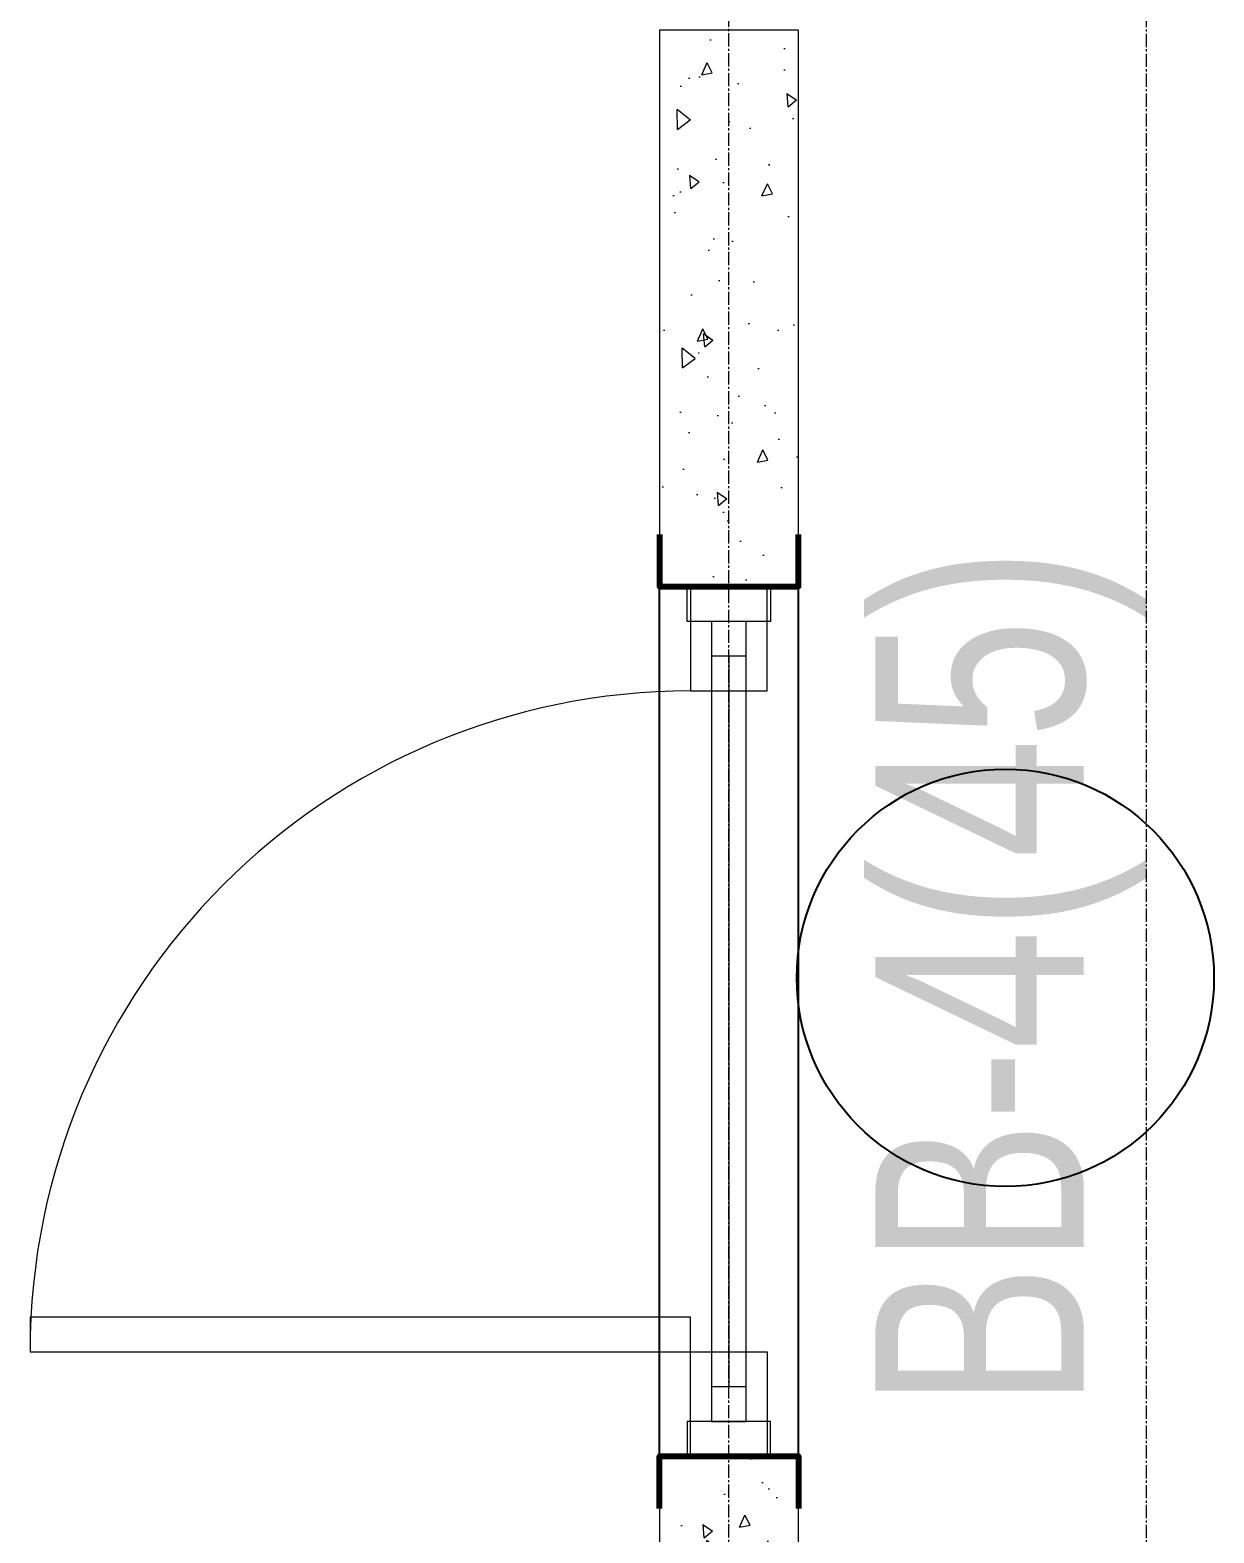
# Model space of a CAD drawing. Header units: millimetres. Extents: x -231292 to 573618, y -153144 to 564035.
# Drawn here: x 154724 to 156426, y 436692 to 438852 of the extents above; entities that cross this region are included whole.
import ezdxf
from ezdxf.enums import TextEntityAlignment as Align

# ---------------------------------------------------------------- set-up
doc = ezdxf.new("R2010")
doc.units = ezdxf.units.MM
doc.linetypes.add('CENTER2', pattern=[28.575, 19.05, -3.175, 3.175, -3.175])
doc.layers.get('0').update_dxf_attribs({"color": 250})
doc.layers.get('Defpoints').update_dxf_attribs({"color": 250})
for name, color, linetype, lineweight in [('АР_Витраж', 250, 'Continuous', 13), ('АР_Витраж марка', 250, 'Continuous', 9), ('АР_Двери_витраж', 250, 'Continuous', 9), ('АР_Стены ПЕНОблок', 250, 'Continuous', 20), ('АР_Штриховка', 250, 'Continuous', 0), ('КМ_Фахверки', 250, 'Continuous', 80), ('РД_Оси_100', 250, 'Continuous', 0), ('РД_проем_инж перемыч_фахверк', 250, 'Continuous', 18)]:
    doc.layers.add(name, color=color, linetype=linetype, lineweight=lineweight)
doc.layers.add('РД_Витраж_вн', color=250, linetype='Continuous')
doc.layers.add('РД_Проем', color=250, linetype='Continuous', lineweight=0, plot=False)
doc.styles.add('Arial_09', font='ARIALN.TTF', dxfattribs={"width": 0.9})

# ---------------------------------------------------------------- blocks, each defined once
blk = doc.blocks.new('Ф_пеноблок 200')
at = {"layer": 'КМ_Фахверки'}
blk.add_lwpolyline([(0, -75), (0, 0), (200, 0), (200, -75)], dxfattribs=at)
blk = doc.blocks.new('СОШ_2200_АР_ОСИ_М100_28.05.24')
at = {"layer": 'РД_Оси_100', "linetype": 'CENTER2'}
for points in [[(105300, -6155), (105300, 139938.679)], [(105900, 139938.679), (105900, -6155)]]:
    blk.add_lwpolyline(points, dxfattribs=at)
blk = doc.blocks.new('МаркаВитража1')
at = {"layer": 'Defpoints'}
blk.add_circle((0, 0), 3, dxfattribs=at)
at = {"color": 0, "linetype": 'ByBlock', "lineweight": -2, "style": 'Arial_09', "width": 0.9}
blk.add_attdef('АР-ОКНО:НАИМЕНОВАНИЕ', text='', height=3, dxfattribs=at).set_placement((0, 0), align=Align.MIDDLE)

msp = doc.modelspace()

# ---------------------------------------------------------------- hatches: boundary and pattern name
at = {"layer": 'АР_Штриховка', "linetype": 'Continuous', "lineweight": 0}
h = msp.add_hatch(dxfattribs=at)
h.set_pattern_fill('AR-CONC', color=256, angle=45, style=0)
h.set_pattern_definition([(95, (50428.77, 366201.75), (140.09465, 117.55338), [19.05, -209.55]), (40, (50428.77, 366201.75), (-160.01845, 110.17673), [15.24, -167.64058]), (145.45144, (50440.44, 366211.55), (-19.9238, 227.7301), [16.19, -178.09024]), (91.1842, (50392.85, 366237.67), (221.41024, 161.9534), [28.575, -314.325]), (141.63556, (50411.3, 366251.17), (-7.0866, 342.82676), [24.285, -267.1356]), (36.18415, (50392.85, 366237.67), (-7.0866, 342.82676), [22.85997, -251.45973]), (66, (50419.79, 366246.65), (179.51998, 34.89515), [19.05, -209.55]), (11, (50419.79, 366246.65), (-86.53993, 173.9412), [15.24, -167.64]), (116.45145, (50434.75, 366249.56), (92.98005, 208.83634), [16.19, -178.08994]), (82.5, (50428.77, 366201.75), (-57.60547, 61.973414), [0, -165.608, 0, -170.18, 0, -168.275]), (52.5, (50428.77, 366201.75), (-23.58973, 118.087), [0, -97.028, 0, -161.798, 0, -64.135]), (12.5, (50388.716, 366161.7), (99.927863, 91.826196), [0, -63.5, 0, -198.12, 0, -262.89]), (2.5, (50370.76, 366143.74), (86.7639, 122.72239), [0, -82.55, 0, -131.572, 0, -186.69])])
h.paths.add_polyline_path([(155628.768, 435601.753), (155828.768, 435601.753), (155828.768, 436801.753), (155628.768, 436801.753)], flags=0)
h.paths.add_polyline_path([(155628.768, 438051.753), (155828.768, 438051.753), (155828.768, 438851.753), (155628.768, 438851.753)], flags=0)

# ---------------------------------------------------------------- linework, layer by layer
at = {"layer": 'АР_Витраж', "linetype": 'Continuous', "lineweight": 5}
for p, q in [((155628.768, 438051.753), (155628.768, 436801.753)), ((155828.768, 438051.753), (155828.768, 436801.753))]:
    msp.add_line(p, q, dxfattribs=at)
at = {"layer": 'АР_Витраж', "linetype": 'Continuous', "lineweight": 13}
for p, q in [((155753.768, 437951.753), (155703.768, 437951.753)), ((155728.768, 437951.753), (155728.768, 436901.753)), ((155753.768, 436901.753), (155703.768, 436901.753))]:
    msp.add_line(p, q, dxfattribs=at)
for points in [[(155668.768, 438001.753), (155668.768, 438051.753), (155788.768, 438051.753), (155788.768, 438001.753)], [(155753.768, 438001.753), (155703.768, 438001.753), (155703.768, 436851.753), (155753.768, 436851.753)], [(155668.768, 436851.753), (155668.768, 436801.753), (155788.768, 436801.753), (155788.768, 436851.753)]]:
    msp.add_lwpolyline(points, close=True, dxfattribs=at)
at = {"layer": 'АР_Двери_витраж', "linetype": 'Continuous', "lineweight": 9}
for points in [[(155783.768, 437901.753), (155783.768, 438051.753), (155673.768, 438051.753), (155673.768, 437901.753)], [(155673.768, 436951.753), (155673.768, 437001.753), (154723.768, 437001.753), (154723.768, 436951.753)], [(155783.768, 436951.753), (155783.768, 436801.753), (155673.768, 436801.753), (155673.768, 436951.753)]]:
    msp.add_lwpolyline(points, close=True, dxfattribs=at)
msp.add_arc((155673.768, 436951.753), 950, 90, 180, dxfattribs=at)
at = {"layer": 'АР_Стены ПЕНОблок', "linetype": 'Continuous', "lineweight": 20}
for p, q in [((155828.768, 438851.753), (155628.768, 438851.753)), ((155628.768, 438851.753), (155628.768, 438051.753)), ((155828.768, 438051.753), (155828.768, 438851.753)), ((155628.768, 438051.753), (155828.768, 438051.753)), ((155828.768, 436801.753), (155628.768, 436801.753)), ((155628.768, 436801.753), (155628.768, 435601.753)), ((155828.768, 435601.753), (155828.768, 436801.753))]:
    msp.add_line(p, q, dxfattribs=at)
at = {"layer": 'РД_Витраж_вн', "linetype": 'Continuous', "lineweight": -3}
for p, q in [((155628.768, 436801.753), (155628.768, 438051.753)), ((155828.768, 436801.753), (155828.768, 438051.753))]:
    msp.add_line(p, q, dxfattribs=at)
at = {"layer": 'РД_Проем', "linetype": 'Continuous', "lineweight": 0}
for p, q in [((155628.768, 436801.753), (155628.768, 438051.753)), ((155828.768, 436801.753), (155828.768, 438051.753))]:
    msp.add_line(p, q, dxfattribs=at)
at = {"layer": 'РД_проем_инж перемыч_фахверк', "linetype": 'Continuous', "lineweight": 18}
for p, q in [((155628.768, 438051.753), (155628.768, 436801.753)), ((155828.768, 438051.753), (155828.768, 436801.753))]:
    msp.add_line(p, q, dxfattribs=at)

# ---------------------------------------------------------------- block references
at = {"layer": 'АР_Витраж марка', "linetype": 'Continuous', "lineweight": 9, "xscale": 100, "yscale": 100, "zscale": 100, "rotation": 90}
msp.add_blockref('МаркаВитража1', (156126.381, 437489.399), dxfattribs=at).add_auto_attribs({'АР-ОКНО:НАИМЕНОВАНИЕ': 'ВВ-4(45)'})
at = {"layer": 'КМ_Фахверки', "xscale": -1, "rotation": 180}
msp.add_blockref('Ф_пеноблок 200', (155628.775, 438051.753), dxfattribs=at)
at = {"layer": 'КМ_Фахверки'}
msp.add_blockref('Ф_пеноблок 200', (155628.768, 436801.753), dxfattribs=at)
at = {"layer": 'РД_Оси_100'}
msp.add_blockref('СОШ_2200_АР_ОСИ_М100_28.05.24', (50428.768, 366201.753), dxfattribs=at)

doc.saveas('drawing.dxf')
